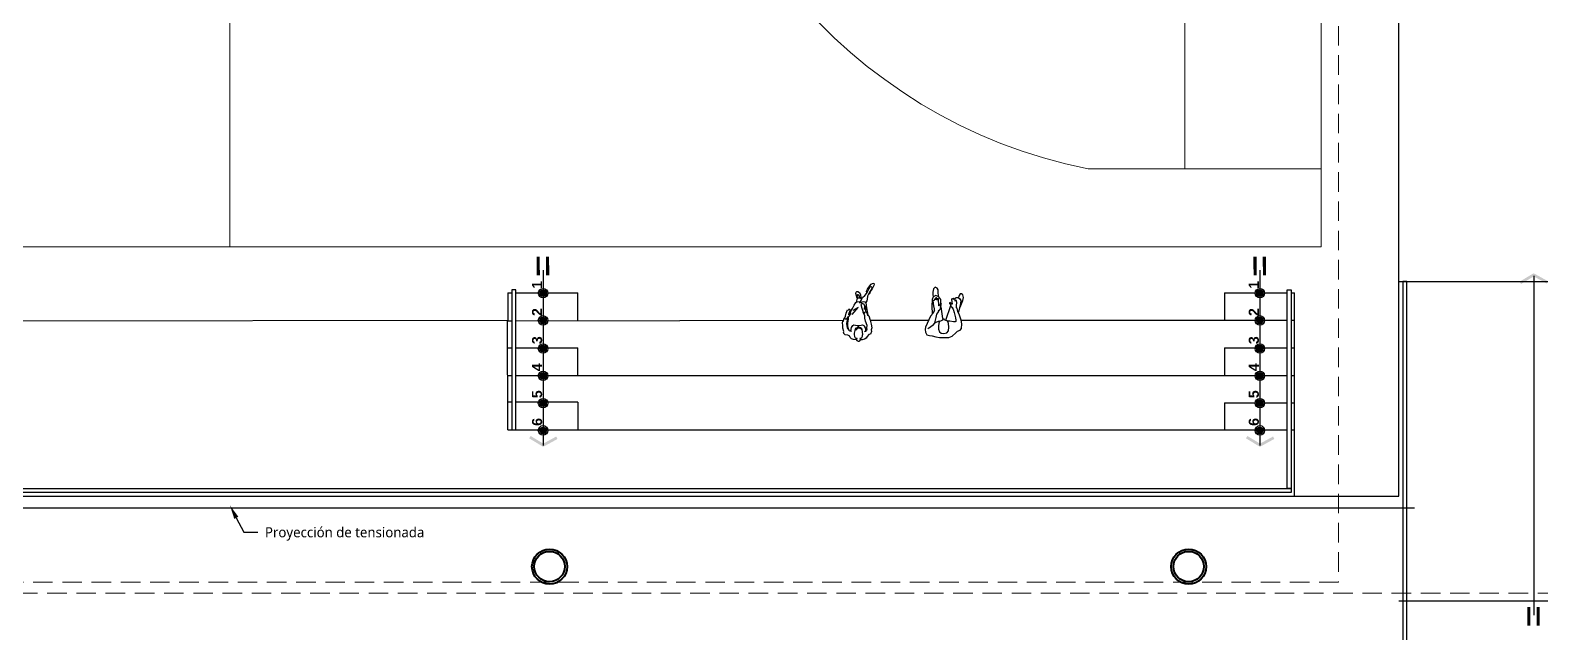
# Model space of a CAD drawing. Header units: metres. Extents: x 28 to 148, y 23 to 113.
# Drawn here: x 97.32 to 116.7, y 48.08 to 55.81 of the extents above; entities that cross this region are included whole.
import ezdxf
from ezdxf import colors
from ezdxf.entities.mleader import LeaderData, LeaderLine
from ezdxf.enums import TextEntityAlignment as Align
from ezdxf.math import Vec2, Vec3

# ---------------------------------------------------------------- set-up
doc = ezdxf.new("R2010")
doc.units = ezdxf.units.M
doc.linetypes.add('DASHED2', pattern=[0.375, 0.25, -0.125])
for name, color, linetype, lineweight in [('04', 135, 'Continuous', 40), ('0_Pluma_Nº__1', 8, 'Continuous', 9), ('GRAFO00', 7, 'Continuous', 0), ('letras sr', 7, 'Continuous', 5), ('Proyeccciones', 1, 'DASHED2', 18)]:
    doc.layers.add(name, color=color, linetype=linetype, lineweight=lineweight)
doc.styles.add('Generales', font='trebuc.ttf', dxfattribs={"height": 0.1})
doc.styles.add('TURBO_NPT', font='sanssb__.ttf')

# ---------------------------------------------------------------- blocks, each defined once
blk = doc.blocks.new('CANCHA TOTAL')
at = {"layer": '0_Pluma_Nº__1'}
for p, q in [((880.482, -144.445), (880.482, -116.445)), ((880.482, -144.445), (880.482, -116.445)), ((865.482, -130.445), (880.482, -130.445)), ((879.482, -144.445), (879.482, -141.455)), ((866.482, -142.695), (879.482, -142.695)), ((865.482, -144.445), (880.482, -144.445)), ((865.482, -144.445), (880.482, -144.445))]:
    blk.add_line(p, q, dxfattribs=at)
blk.add_arc((872.982, -142.753), 6.628, 11.2965, 168.7035, dxfattribs=at)
blk = doc.blocks.new('A$Cc5122029')
at = {"layer": '04', "linetype": 'Continuous'}
for radius in [0.225, 0.195]:
    blk.add_circle((0, 0), radius, dxfattribs=at)

msp = doc.modelspace()

# ---------------------------------------------------------------- hatches: boundary and pattern name
at = {"true_color": 0x939598}
h = msp.add_hatch(color=252, dxfattribs=at)
h.paths.add_polyline_path([(103.821, 52.905), (103.861, 52.905), (103.862, 52.665), (103.822, 52.665)])
h.paths.add_polyline_path([(103.941, 52.906), (103.981, 52.906), (103.982, 52.666), (103.942, 52.666)])
h = msp.add_hatch(color=252, dxfattribs=at)
h.paths.add_polyline_path([(113.017, 52.905), (113.057, 52.905), (113.059, 52.665), (113.019, 52.665)])
h.paths.add_polyline_path([(113.137, 52.906), (113.177, 52.906), (113.179, 52.666), (113.139, 52.666)])
for points in [[(116.433, 52.585), (116.451, 52.555), (116.614, 52.652), (116.78, 52.561), (116.797, 52.591), (116.613, 52.693)], [(103.933, 52.408, -1), (103.874, 52.467, -1)], [(103.874, 52.408, -1), (103.933, 52.468, -1)], [(113.13, 52.408, -1), (113.07, 52.467, -1)], [(113.07, 52.408, -1), (113.129, 52.468, -1)], [(103.933, 52.058, -1), (103.874, 52.117, -1)], [(103.874, 52.058, -1), (103.933, 52.118, -1)], [(113.13, 52.058, -1), (113.07, 52.117, -1)], [(113.07, 52.058, -1), (113.129, 52.118, -1)], [(103.933, 51.698, -1), (103.874, 51.757, -1)], [(103.874, 51.697, -1), (103.933, 51.757, -1)], [(113.13, 51.698, -1), (113.07, 51.757, -1)], [(113.07, 51.697, -1), (113.129, 51.757, -1)], [(103.933, 51.348, -1), (103.874, 51.407, -1)], [(103.874, 51.347, -1), (103.933, 51.407, -1)], [(113.13, 51.348, -1), (113.07, 51.407, -1)], [(113.07, 51.347, -1), (113.129, 51.407, -1)], [(103.933, 50.998, -1), (103.874, 51.057, -1)], [(103.874, 50.997, -1), (103.933, 51.057, -1)], [(113.13, 50.998, -1), (113.07, 51.057, -1)], [(113.07, 50.997, -1), (113.129, 51.057, -1)], [(104.089, 50.567), (104.072, 50.598), (103.906, 50.507), (103.744, 50.605), (103.725, 50.575), (103.905, 50.466)], [(103.933, 50.648, -1), (103.874, 50.707, -1)], [(103.874, 50.647, -1), (103.933, 50.707, -1)], [(113.285, 50.567), (113.269, 50.598), (113.102, 50.507), (112.94, 50.605), (112.922, 50.575), (113.101, 50.466)], [(113.13, 50.648, -1), (113.07, 50.707, -1)], [(113.07, 50.647, -1), (113.129, 50.707, -1)]]:
    msp.add_hatch(color=252, dxfattribs=at).paths.add_polyline_path(points)
h = msp.add_hatch(color=252, dxfattribs=at)
h.paths.add_polyline_path([(116.691, 48.412), (116.651, 48.412), (116.65, 48.172), (116.69, 48.172)])
h.paths.add_polyline_path([(116.571, 48.413), (116.531, 48.413), (116.53, 48.173), (116.57, 48.173)])

# ---------------------------------------------------------------- linework, layer by layer
at = {"color": 252, "true_color": 0x939598}
for p, q in [((114.885, 52.588), (118.341, 52.588)), ((116.613, 52.66), (116.613, 48.306)), ((103.449, 52.441), (103.504, 52.441)), ((103.449, 52.441), (103.449, 52.091)), ((103.554, 52.441), (104.349, 52.441)), ((104.349, 52.091), (104.349, 52.441)), ((108.896, 52.354), (108.892, 52.27)), ((108.907, 52.391), (108.896, 52.354)), ((108.904, 52.452), (108.902, 52.412)), ((108.902, 52.412), (108.907, 52.401)), ((108.914, 52.494), (108.904, 52.452)), ((108.914, 52.345), (108.905, 52.339)), ((108.905, 52.339), (108.913, 52.276)), ((108.943, 52.409), (108.907, 52.391)), ((108.932, 52.514), (108.914, 52.494)), ((108.922, 52.344), (108.914, 52.345)), ((108.925, 52.362), (108.922, 52.344)), ((108.932, 52.362), (108.925, 52.362)), ((108.958, 52.502), (108.932, 52.514)), ((108.938, 52.351), (108.932, 52.362)), ((108.94, 52.37), (108.938, 52.351)), ((108.941, 52.377), (108.94, 52.37)), ((108.953, 52.376), (108.941, 52.377)), ((108.979, 52.389), (108.943, 52.409)), ((108.959, 52.347), (108.953, 52.376)), ((108.973, 52.479), (108.958, 52.502)), ((108.961, 52.365), (108.959, 52.347)), ((108.968, 52.367), (108.961, 52.365)), ((108.976, 52.364), (108.968, 52.367)), ((108.973, 52.455), (108.973, 52.479)), ((108.977, 52.394), (108.973, 52.455)), ((108.98, 52.275), (108.976, 52.364)), ((109.006, 52.354), (108.979, 52.389)), ((109.007, 52.306), (109.006, 52.354)), ((109.151, 52.368), (109.142, 52.357)), ((109.142, 52.357), (109.151, 52.297)), ((109.162, 52.36), (109.151, 52.368)), ((109.163, 52.371), (109.162, 52.36)), ((109.171, 52.371), (109.163, 52.371)), ((109.178, 52.354), (109.171, 52.371)), ((109.178, 52.364), (109.202, 52.382)), ((109.181, 52.364), (109.178, 52.354)), ((109.186, 52.362), (109.181, 52.364)), ((109.195, 52.332), (109.186, 52.362)), ((109.199, 52.345), (109.195, 52.332)), ((109.208, 52.342), (109.199, 52.345)), ((109.202, 52.382), (109.228, 52.382)), ((109.21, 52.314), (109.208, 52.342)), ((109.228, 52.382), (109.25, 52.365)), ((109.24, 52.406), (109.234, 52.382)), ((109.256, 52.427), (109.24, 52.406)), ((109.25, 52.365), (109.265, 52.342)), ((109.253, 52.258), (109.288, 52.342)), ((109.273, 52.427), (109.256, 52.427)), ((109.265, 52.342), (109.261, 52.306)), ((109.288, 52.416), (109.273, 52.427)), ((109.298, 52.383), (109.288, 52.416)), ((109.288, 52.342), (109.298, 52.383)), ((112.646, 52.44), (113.45, 52.44)), ((112.646, 52.44), (112.646, 52.09)), ((113.5, 52.44), (113.546, 52.44)), ((113.546, 49.832), (113.546, 52.44)), ((108.016, 52.192), (108.022, 52.186)), ((108.022, 52.186), (108.03, 52.186)), ((108.025, 52.243), (108.024, 52.226)), ((108.029, 52.254), (108.025, 52.243)), ((108.028, 52.275), (108.028, 52.264)), ((108.028, 52.264), (108.029, 52.254)), ((108.03, 52.186), (108.038, 52.194)), ((108.038, 52.194), (108.039, 52.201)), ((108.874, 52.141), (108.811, 52)), ((108.91, 52.179), (108.874, 52.141)), ((108.892, 52.27), (108.895, 52.171)), ((108.916, 52.201), (108.91, 52.179)), ((108.913, 52.276), (108.92, 52.237)), ((108.925, 52.21), (108.916, 52.201)), ((108.92, 52.237), (108.92, 52.221)), ((108.92, 52.221), (108.925, 52.21)), ((108.947, 52.126), (108.956, 52.168)), ((108.956, 52.168), (108.979, 52.2)), ((108.974, 52.21), (108.988, 52.224)), ((108.979, 52.2), (108.974, 52.21)), ((108.989, 52.275), (108.98, 52.275)), ((108.988, 52.224), (109.003, 52.237)), ((109.004, 52.305), (108.989, 52.275)), ((109.003, 52.237), (109.007, 52.273)), ((109.012, 52.305), (109.004, 52.305)), ((109.007, 52.273), (109.016, 52.294)), ((109.016, 52.294), (109.012, 52.305)), ((109.033, 52.111), (109.012, 52.261)), ((109.072, 52.093), (109.133, 52.278)), ((109.126, 52.318), (109.12, 52.315)), ((109.12, 52.315), (109.12, 52.306)), ((109.12, 52.306), (109.129, 52.293)), ((109.147, 52.296), (109.126, 52.318)), ((109.129, 52.293), (109.135, 52.27)), ((109.135, 52.27), (109.159, 52.251)), ((109.151, 52.297), (109.147, 52.296)), ((109.159, 52.251), (109.154, 52.248)), ((109.154, 52.248), (109.163, 52.231)), ((109.163, 52.231), (109.178, 52.191)), ((109.178, 52.191), (109.193, 52.119)), ((109.207, 52.282), (109.21, 52.314)), ((109.207, 52.249), (109.207, 52.282)), ((109.216, 52.246), (109.207, 52.249)), ((109.226, 52.203), (109.216, 52.246)), ((109.247, 52.156), (109.226, 52.203)), ((109.247, 52.248), (109.235, 52.194)), ((109.261, 52.306), (109.247, 52.248)), ((109.268, 52.092), (109.247, 52.156)), ((96.349, 52.082), (103.449, 52.092)), ((103.449, 50.682), (103.447, 52.091)), ((103.449, 52.083), (103.504, 52.083)), ((103.554, 52.083), (107.761, 52.09)), ((107.771, 52.114), (107.779, 52.107)), ((107.779, 52.107), (107.793, 52.108)), ((107.793, 52.108), (107.804, 52.115)), ((107.803, 52.09), (107.819, 52.09)), ((107.92, 51.985), (107.938, 51.991)), ((107.957, 51.994), (107.976, 51.989)), ((108.099, 52.09), (108.851, 52.09)), ((108.811, 52), (108.806, 51.97)), ((108.806, 51.97), (108.809, 51.936)), ((108.854, 51.987), (108.838, 51.978)), ((108.872, 51.999), (108.854, 51.987)), ((108.901, 52.024), (108.872, 51.999)), ((108.925, 52.053), (108.901, 52.024)), ((108.953, 52.065), (108.925, 52.053)), ((108.929, 52.057), (108.947, 52.126)), ((108.986, 52.077), (108.953, 52.065)), ((108.979, 52.053), (108.976, 52.014)), ((108.976, 52.014), (108.977, 51.976)), ((108.977, 51.976), (108.988, 51.942)), ((108.989, 52.074), (108.979, 52.053)), ((109.012, 52.083), (108.989, 52.074)), ((109.027, 52.09), (109.012, 52.083)), ((109.03, 52.099), (109.027, 52.09)), ((109.039, 52.105), (109.03, 52.099)), ((109.048, 52.104), (109.039, 52.105)), ((109.054, 52.09), (109.048, 52.104)), ((109.06, 52.092), (109.054, 52.09)), ((109.082, 52.084), (109.06, 52.092)), ((109.097, 52.074), (109.082, 52.084)), ((109.084, 51.93), (109.105, 51.952)), ((109.121, 52.078), (109.096, 52.078)), ((109.106, 52.047), (109.097, 52.074)), ((109.105, 51.952), (109.109, 52)), ((109.109, 52), (109.106, 52.047)), ((109.168, 52.069), (109.121, 52.078)), ((109.19, 52.071), (109.168, 52.069)), ((109.198, 52.075), (109.19, 52.071)), ((109.193, 52.119), (109.201, 52.089)), ((109.201, 52.089), (109.198, 52.075)), ((109.198, 51.927), (109.219, 51.949)), ((109.219, 51.949), (109.253, 51.964)), ((109.253, 51.964), (109.271, 51.982)), ((109.276, 52.042), (109.268, 52.092)), ((109.268, 52.09), (113.45, 52.09)), ((109.271, 51.982), (109.276, 52.042)), ((113.5, 52.09), (113.546, 52.09)), ((108.809, 51.936), (108.827, 51.904)), ((108.827, 51.904), (108.863, 51.894)), ((108.863, 51.894), (108.895, 51.892)), ((108.895, 51.892), (108.944, 51.879)), ((108.944, 51.879), (108.989, 51.87)), ((108.988, 51.942), (109.013, 51.922)), ((108.989, 51.87), (109.109, 51.868)), ((109.013, 51.922), (109.045, 51.921)), ((109.045, 51.921), (109.084, 51.93)), ((109.109, 51.868), (109.151, 51.886)), ((109.151, 51.886), (109.198, 51.927)), ((103.449, 51.737), (103.504, 51.737)), ((103.554, 51.737), (104.349, 51.737)), ((104.349, 51.387), (104.349, 51.737)), ((104.349, 51.384), (104.349, 51.734)), ((112.646, 51.738), (113.45, 51.738)), ((112.646, 51.738), (112.646, 51.388)), ((113.5, 51.738), (113.546, 51.738)), ((103.449, 51.382), (103.504, 51.382)), ((103.554, 51.382), (113.45, 51.382)), ((113.5, 51.382), (113.546, 51.382)), ((103.504, 51.037), (103.449, 51.037)), ((104.349, 51.037), (103.554, 51.037)), ((104.349, 51.037), (104.349, 50.687)), ((112.646, 51.032), (113.45, 51.032)), ((112.646, 51.032), (112.646, 50.682)), ((113.5, 51.032), (113.546, 51.032)), ((103.449, 50.682), (113.45, 50.682)), ((113.5, 50.682), (113.546, 50.682)), ((113.546, 49.984), (113.546, 50.334)), ((86.246, 49.832), (113.546, 49.832)), ((114.885, 48.488), (118.341, 48.488))]:
    msp.add_line(p, q, dxfattribs=at)
at = {"color": 9, "true_color": 0xc7c8ca}
msp.add_line((115.086, 49.68), (91.857, 49.68), dxfattribs=at)
at = {"color": 252, "true_color": 0x939598}
for points in [[(114.885, 69.032), (84.886, 69.032), (84.886, 49.832), (114.885, 49.832), (114.885, 69.032)], [(103.903, 52.731), (103.903, 50.482)], [(113.1, 52.731), (113.1, 50.482)], [(108.056, 52.442), (108.055, 52.463), (108.064, 52.488), (108.084, 52.513), (108.094, 52.53), (108.114, 52.551), (108.131, 52.563), (108.148, 52.564), (108.15, 52.554), (108.147, 52.534), (108.135, 52.509), (108.126, 52.492), (108.113, 52.474), (108.096, 52.441), (108.09, 52.429), (108.081, 52.424)], [(103.504, 52.481), (103.504, 50.682), (103.504, 50.682), (103.554, 50.682), (103.554, 52.481), (103.504, 52.481)], [(107.844, 52.191), (107.872, 52.239), (107.894, 52.284), (107.914, 52.317), (107.933, 52.332), (107.957, 52.325), (107.966, 52.313), (107.996, 52.325), (108.016, 52.331), (108.031, 52.327), (108.045, 52.315), (108.048, 52.283), (108.054, 52.247), (108.064, 52.181), (108.072, 52.163)], [(107.935, 52.372), (107.924, 52.402), (107.918, 52.432), (107.919, 52.45), (107.927, 52.459), (107.94, 52.458), (107.962, 52.446), (107.978, 52.416), (107.98, 52.377)], [(107.986, 52.365), (107.974, 52.374), (107.962, 52.374), (107.942, 52.372), (107.928, 52.359), (107.924, 52.336), (107.925, 52.328)], [(107.969, 52.377), (107.965, 52.397), (107.956, 52.411), (107.946, 52.416), (107.936, 52.416), (107.931, 52.403), (107.936, 52.381), (107.94, 52.37)], [(107.967, 52.315), (107.973, 52.327), (107.983, 52.345), (107.991, 52.364), (108.003, 52.382), (108.031, 52.407), (108.058, 52.437), (108.068, 52.466), (108.099, 52.517), (108.111, 52.522), (108.119, 52.517), (108.12, 52.503), (108.107, 52.474), (108.093, 52.45), (108.08, 52.425), (108.067, 52.397), (108.063, 52.359), (108.056, 52.34), (108.045, 52.318)], [(113.5, 52.48), (113.5, 49.982), (113.5, 49.932), (113.45, 49.932), (113.45, 52.48), (113.5, 52.48)], [(107.92, 51.839), (107.885, 51.841), (107.861, 51.852), (107.842, 51.868), (107.838, 51.881), (107.838, 51.886), (107.814, 51.899), (107.779, 51.904), (107.763, 51.919), (107.763, 51.924), (107.758, 51.936), (107.761, 51.947), (107.75, 51.989), (107.75, 52.022), (107.744, 52.056), (107.75, 52.076), (107.758, 52.078), (107.766, 52.115), (107.775, 52.122), (107.785, 52.144), (107.791, 52.179), (107.81, 52.224), (107.816, 52.221), (107.821, 52.229), (107.827, 52.23), (107.835, 52.234), (107.839, 52.229), (107.839, 52.224), (107.844, 52.222), (107.823, 52.163), (107.827, 52.16), (107.847, 52.187), (107.85, 52.181), (107.834, 52.153), (107.826, 52.133), (107.81, 52.128), (107.804, 52.12), (107.809, 52.118), (107.799, 52.071), (107.796, 52.05), (107.806, 51.991), (107.812, 51.978), (107.821, 51.976), (107.818, 51.968), (107.838, 51.963), (107.835, 51.954), (107.851, 51.954), (107.86, 51.949)], [(107.867, 52.163), (107.944, 52.255), (107.878, 52.216)], [(108.029, 51.941), (108.035, 51.949), (108.05, 51.951), (108.05, 51.961), (108.062, 51.972), (108.059, 51.993), (108.062, 52.022), (108.042, 52.077), (108.033, 52.115), (108.03, 52.152), (108.011, 52.19), (108.012, 52.204), (107.999, 52.239), (107.984, 52.289), (107.988, 52.296), (107.988, 52.302), (107.995, 52.304), (107.999, 52.311), (108.009, 52.302), (108.014, 52.306), (108.028, 52.275), (108.035, 52.272), (108.042, 52.246), (108.042, 52.224), (108.039, 52.212), (108.043, 52.204), (108.051, 52.195), (108.065, 52.16), (108.084, 52.145), (108.098, 52.093), (108.111, 52.038), (108.12, 51.991), (108.114, 51.967), (108.119, 51.946), (108.106, 51.912), (108.081, 51.906), (108.063, 51.883), (108.048, 51.862), (108.028, 51.848), (107.997, 51.837), (107.979, 51.837)], [(107.82, 51.978), (107.814, 52.01), (107.812, 52.055), (107.821, 52.102), (107.823, 52.129)], [(107.854, 51.955), (107.86, 51.995), (107.876, 52.022), (107.889, 52.03), (107.911, 52.025), (107.948, 52.021), (107.983, 52.025), (108.001, 52.029), (108.017, 52.023), (108.024, 52.016), (108.035, 51.993), (108.039, 51.971), (108.042, 51.954)], [(107.992, 51.972), (107.983, 51.983), (107.966, 51.985), (107.944, 51.987), (107.925, 51.975), (107.922, 51.963), (107.92, 51.968), (107.911, 51.971), (107.905, 51.963)], [(86.303, 49.932), (113.501, 49.932), (113.501, 49.882), (86.303, 49.882), (86.303, 49.932)]]:
    msp.add_lwpolyline(points, dxfattribs=at)
for points in [[(114.935, 47.888), (114.985, 47.888), (114.985, 52.588), (114.935, 52.588)], [(107.944, 52.009), (107.938, 52.001), (107.935, 51.992), (107.918, 51.988), (107.906, 51.975), (107.898, 51.94), (107.893, 51.924), (107.895, 51.906), (107.897, 51.883), (107.908, 51.866), (107.92, 51.858), (107.933, 51.857), (107.924, 51.854), (107.922, 51.841), (107.928, 51.831), (107.944, 51.822), (107.958, 51.822), (107.969, 51.826), (107.975, 51.837), (107.976, 51.853), (107.969, 51.86), (107.982, 51.86), (107.995, 51.87), (108.003, 51.885), (108.003, 51.899), (108.007, 51.911), (108.003, 51.932), (108.001, 51.947), (107.997, 51.968), (107.991, 51.98), (107.978, 51.992), (107.961, 51.995), (107.958, 52), (107.948, 52.009)]]:
    msp.add_lwpolyline(points, close=True, dxfattribs=at)
for centre, radius in [((103.903, 52.438), 0.061), ((103.903, 52.438), 0.042), ((103.903, 52.438), 0.042), ((103.903, 52.438), 0.042), ((103.903, 52.438), 0.042), ((113.1, 52.438), 0.061), ((113.1, 52.438), 0.042), ((113.1, 52.438), 0.042), ((113.1, 52.438), 0.042), ((113.1, 52.438), 0.042), ((103.903, 52.088), 0.061), ((113.1, 52.088), 0.061), ((103.903, 52.088), 0.042), ((103.903, 52.088), 0.042), ((103.903, 52.088), 0.042), ((103.903, 52.088), 0.042), ((113.1, 52.088), 0.042), ((113.1, 52.088), 0.042), ((113.1, 52.088), 0.042), ((113.1, 52.088), 0.042), ((103.903, 51.727), 0.061), ((103.903, 51.727), 0.042), ((103.903, 51.727), 0.042), ((103.903, 51.727), 0.042), ((103.903, 51.727), 0.042), ((113.1, 51.727), 0.061), ((113.1, 51.727), 0.042), ((113.1, 51.727), 0.042), ((113.1, 51.727), 0.042), ((113.1, 51.727), 0.042), ((103.903, 51.377), 0.061), ((103.903, 51.377), 0.042), ((103.903, 51.377), 0.042), ((103.903, 51.377), 0.042), ((103.903, 51.377), 0.042), ((113.1, 51.377), 0.061), ((113.1, 51.377), 0.042), ((113.1, 51.377), 0.042), ((113.1, 51.377), 0.042), ((113.1, 51.377), 0.042), ((103.903, 51.027), 0.061), ((103.903, 51.027), 0.042), ((103.903, 51.027), 0.042), ((103.903, 51.027), 0.042), ((103.903, 51.027), 0.042), ((113.1, 51.027), 0.061), ((113.1, 51.027), 0.042), ((113.1, 51.027), 0.042), ((113.1, 51.027), 0.042), ((113.1, 51.027), 0.042), ((103.903, 50.677), 0.061), ((103.903, 50.677), 0.042), ((103.903, 50.677), 0.042), ((103.903, 50.677), 0.042), ((103.903, 50.677), 0.042), ((113.1, 50.677), 0.061), ((113.1, 50.677), 0.042), ((113.1, 50.677), 0.042), ((113.1, 50.677), 0.042), ((113.1, 50.677), 0.042)]:
    msp.add_circle(centre, radius, dxfattribs=at)
at = {"layer": 'GRAFO00', "color": 252, "linetype": 'DASHED2', "lineweight": 0}
msp.add_lwpolyline([(92.666, 48.588), (133.808, 48.588), (133.808, 38.296), (92.666, 38.296)], close=True, dxfattribs=at)
at = {"layer": 'Proyeccciones', "color": 2}
msp.add_lwpolyline([(85.736, 69.739), (114.111, 69.739), (114.111, 48.73), (85.736, 48.73)], close=True, dxfattribs=at)

# ---------------------------------------------------------------- block references
at = {"color": 252, "true_color": 0x939598, "xscale": -1, "rotation": 90}
msp.add_blockref('CANCHA TOTAL', (-30.559, 933.513), dxfattribs=at)
at = {"color": 2, "lineweight": 80}
for p in [(103.986, 48.93), (112.186, 48.93)]:
    msp.add_blockref('A$Cc5122029', p, dxfattribs=at)

# ---------------------------------------------------------------- texts
at = {"color": 252, "true_color": 0x939598, "style": 'TURBO_NPT'}
for tag, p in [('1', (103.93, 52.494)), ('1', (113.126, 52.494)), ('2', (103.93, 52.144)), ('2', (113.126, 52.144)), ('3', (103.93, 51.783)), ('3', (113.126, 51.783)), ('4', (103.93, 51.435)), ('4', (113.126, 51.435)), ('5', (103.93, 51.09)), ('5', (113.126, 51.09)), ('6', (103.93, 50.735)), ('6', (113.126, 50.735))]:
    msp.add_attdef(tag, text='1', height=0.13, rotation=90, dxfattribs=at).set_placement(p, align=Align.BOTTOM_LEFT)

# ---------------------------------------------------------------- leaders
at = {"layer": 'letras sr'}
ml = msp.add_multileader_mtext('Standard', dxfattribs=at)
ml.set_content('Proyección de tensionada', color=256, style='Generales')
ml.set_leader_properties()
ml.build(insert=Vec2(0, 0))
ml.multileader.update_dxf_attribs({"text_right_attachment_type": 6, "dogleg_length": 0.36, "arrow_head_size": 0.18})
ctx = ml.context
ctx.base_point, ctx.char_height, ctx.arrow_head_size, ctx.landing_gap_size, ctx.plane_origin = Vec3(100.245, 49.369), 0.13, 0.18, 0.09, Vec3(99.175, 50.051)
ctx.right_attachment = 6
notes = []
notes.append((ctx, [(1, (1, 1, 0), (100.062, 49.369), (1, 0), 0.183, [(0, [(99.886, 49.715)], 0, [])])]))
ctx.mtext.insert, ctx.mtext.rotation, ctx.mtext.width, ctx.mtext.flow_direction = Vec3(100.335, 49.435), 6.283185, 1.98102, 5
for ctx, leaders in notes:
    for number, flags, end, landing, length, lines in leaders:
        leader = LeaderData()
        leader.index, (leader.has_last_leader_line, leader.has_dogleg_vector, leader.attachment_direction) = number, flags
        leader.last_leader_point, leader.dogleg_vector, leader.dogleg_length = Vec3(end), Vec3(landing), length
        for number, points, colour, breaks in lines:
            line = LeaderLine()
            line.index, line.vertices, line.color, line.breaks = number, Vec3.list(points), colors.encode_raw_color(colour), breaks
            leader.lines.append(line)
        ctx.leaders.append(leader)

doc.saveas('drawing.dxf')
